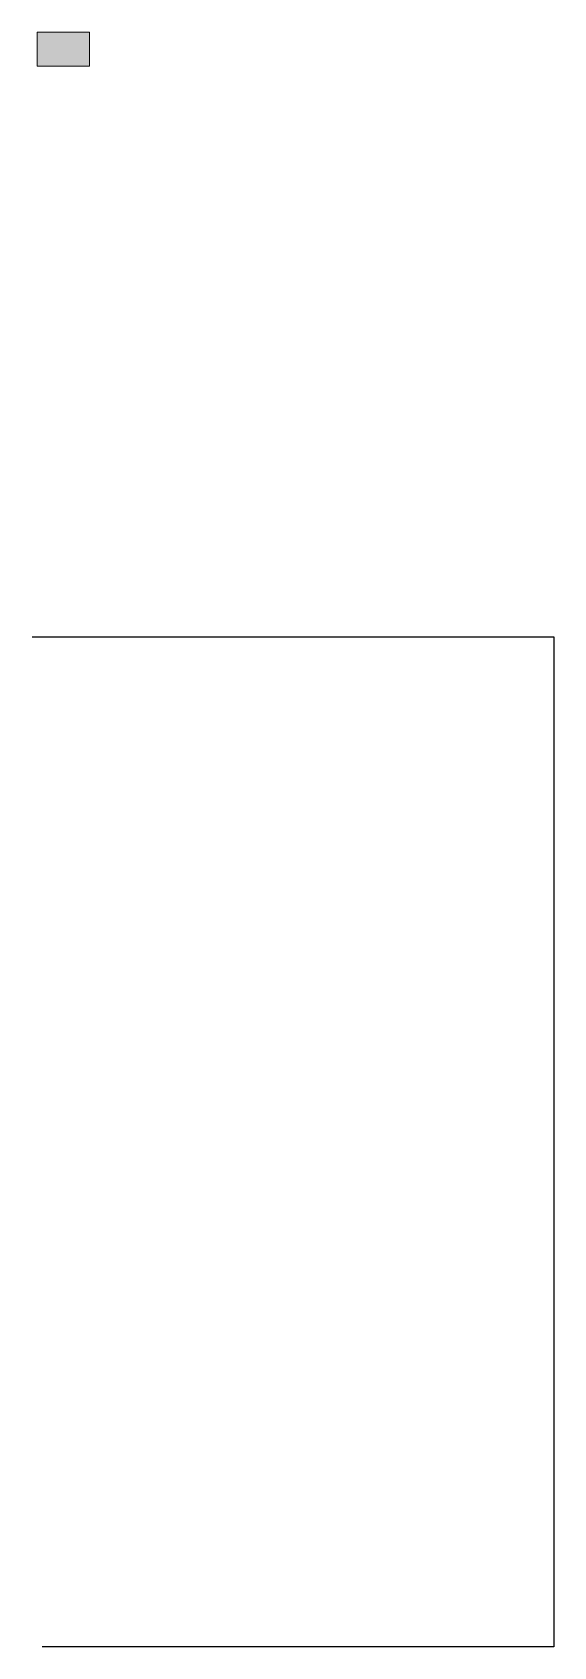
# Model space of a CAD drawing. Header units: millimetres. Extents: x -164500 to 426394, y -23753 to 102118.
# Drawn here: x 128245 to 140601, y -23753 to 14493 of the extents above; entities that cross this region are included whole.
import ezdxf

# ---------------------------------------------------------------- set-up
doc = ezdxf.new("R2010")
doc.units = ezdxf.units.MM
doc.layers.add('3.1) Наливной пол', color=3, linetype='Continuous')
doc.layers.add('A-DETL', color=7, linetype='Continuous', lineweight=9)
doc.layers.add('A-DETL-GENF-2', color=7, linetype='Continuous', lineweight=9, true_color=0xd9ecff)

msp = doc.modelspace()

# ---------------------------------------------------------------- hatches: boundary and pattern name
at = {"layer": 'A-DETL-GENF-2'}
msp.add_hatch(color=256, dxfattribs=at).paths.add_polyline_path([(129598.198, 13693.355), (129598.198, 14493.355), (128360.829, 14493.355), (128360.829, 13693.355)])

# ---------------------------------------------------------------- linework, layer by layer
at = {"layer": '3.1) Наливной пол'}
msp.add_lwpolyline([(128245, 170), (140601.129, 170), (140601.129, -23752.811), (128479.85, -23752.811)], dxfattribs=at)
at = {"layer": 'A-DETL'}
for p, q in [((129598.198, 14493.355), (128360.829, 14493.355)), ((128360.829, 14493.355), (128360.829, 13693.355)), ((129598.198, 13693.355), (129598.198, 14493.355)), ((128360.829, 13693.355), (129598.198, 13693.355))]:
    msp.add_line(p, q, dxfattribs=at)

doc.saveas('drawing.dxf')
